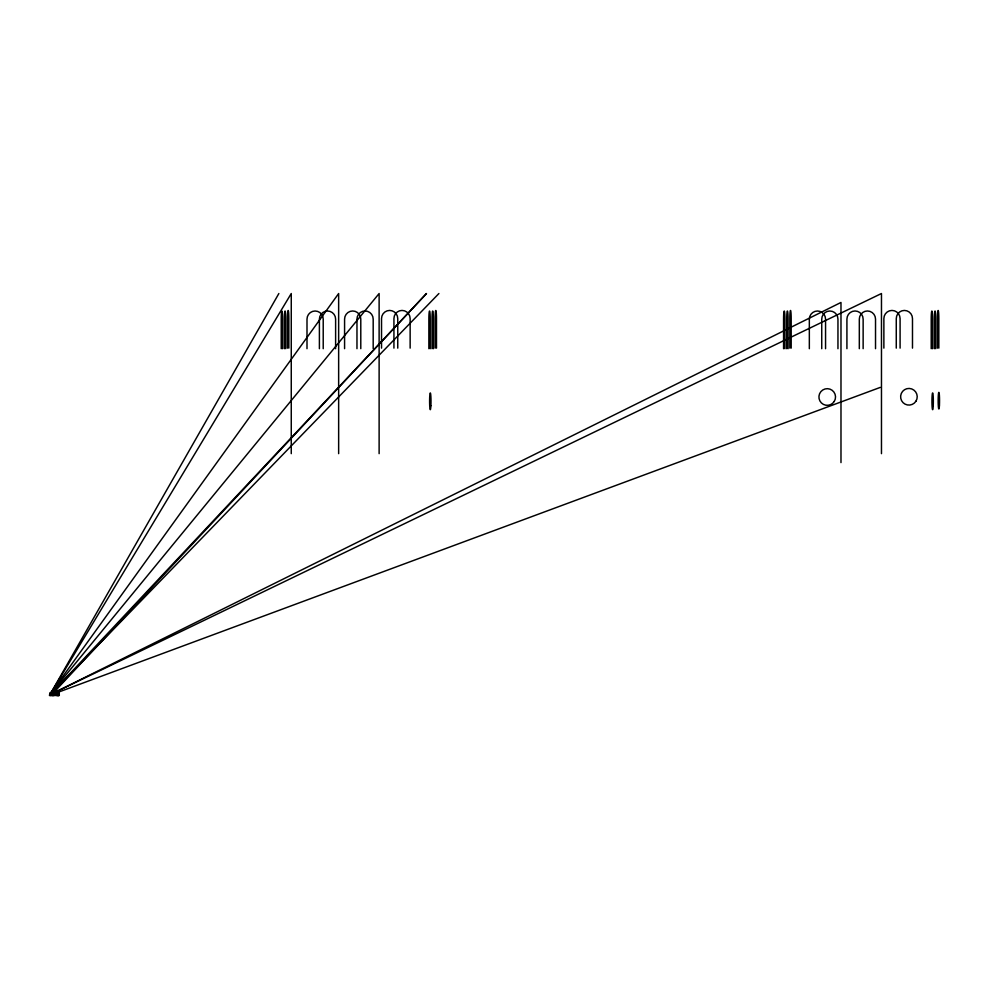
<?xml version="1.0" encoding="UTF-8"?>
<svg xmlns="http://www.w3.org/2000/svg" width="989" height="989" viewBox="0 0 989 989"><rect width="100%" height="100%" fill="white"/><g stroke="black" fill="none" stroke-linecap="round" stroke-linejoin="round"><path stroke-width="1.48" d="M278.861 293.523L51.749 691.459L51.749 693.066M50.488 693.722L50.55 692.399L51.811 692.399L49.821 693.722L49.45 695.477L59.377 695.477M880.297 387.391L57.758 692.399L57.016 695.477L56.83 692.399L53.282 692.399L53.221 693.066L426.506 293.523L53.221 691.459L52.541 690.582L51.749 691.459L51.712 695.477M56.83 692.399L56.769 693.066L57.758 692.399M59.377 694.105L58.895 693.45L58.846 695.477L58.895 692.399L58.24 693.066L57.51 692.399M58.895 692.399L58.833 693.066L58.302 692.399M49.87 693.722L50.55 693.066L49.809 695.477M51.898 695.477L51.873 691.459L291.261 293.523L291.261 453.654M52.343 690.99L338.646 293.523L338.646 453.654M50.068 693.722L50.55 693.066M51.873 691.459L52.541 690.582L53.344 691.459L53.443 695.477M52.751 690.99L379.121 293.523L379.121 453.654M56.769 691.459L57.572 690.582L58.363 691.459L56.769 691.459L56.769 693.61M53.134 695.477L53.282 691.459L438.906 293.523M52.738 692.399L51.873 693.066L52.738 692.399L53.468 693.066M57.362 691.088L840.984 302.461L840.984 462.605M57.77 690.99L881.471 293.523L881.471 453.654M51.749 691.459L53.344 691.459M57.028 691.558L57.696 691.558L57.758 695.477M52.392 693.066L57.016 693.066M57.424 693.066L58.116 693.066M53.282 692.399L53.344 693.61L56.892 693.61L57.572 690.582L58.363 695.477M49.821 693.722L50.612 693.722L50.55 692.399L50.637 694.637C46.978 694.599 54.84 694.08 50.488 694.055M54.135 695.477L54.123 694.229L56.979 694.229M50.167 694.377L50.637 695.477M57.634 692.399L58.499 693.066M52.602 692.399L53.344 693.066M54.123 694.229L53.344 693.61M938.833 348.128L938.833 318.569A8.135 0.68 -90 0 0 938.153 310.435A8.135 0.68 -90 0 0 937.461 318.569L937.461 348.128M935.73 348.672L935.73 319.113A8.135 0.68 -90 0 0 935.05 310.979A8.135 0.68 -90 0 0 934.358 319.113L934.358 348.672M932.565 348.697L932.565 319.138A8.135 0.68 -90 0 0 931.885 311.003A8.135 0.68 -90 0 0 931.205 319.138L931.205 348.697M912.488 348.128L912.488 318.569A8.135 8.11 -90 0 0 904.379 310.435A8.135 8.11 -90 0 0 896.269 318.569L896.269 348.128M900.089 348.128L900.089 318.569A8.135 8.11 -90 0 0 891.979 310.435A8.135 8.11 -90 0 0 883.869 318.569L883.869 348.128M875.525 348.672L875.525 319.113A8.135 8.11 -90 0 0 867.427 310.979A8.135 8.11 -90 0 0 859.317 319.113L859.317 348.672M863.137 348.672L863.137 319.113A8.135 8.11 -90 0 0 855.028 310.979A8.135 8.11 -90 0 0 846.918 319.113L846.918 348.672M837.955 348.697L837.955 319.138A8.135 8.11 -90 0 0 829.845 311.003A8.135 8.11 -90 0 0 821.735 319.138L821.735 348.697M825.555 348.697L825.555 319.138A8.135 8.11 -90 0 0 817.446 311.003A8.135 8.11 -90 0 0 809.336 319.138L809.336 348.697M791.188 348.128L791.188 318.569A8.135 0.68 -90 0 0 790.508 310.435A8.135 0.68 -90 0 0 789.828 318.569L789.828 348.128M788.085 348.672L788.085 319.113A8.135 0.68 -90 0 0 787.405 310.979A8.135 0.68 -90 0 0 786.725 319.113L786.725 348.672M784.932 348.697L784.932 319.138A8.135 0.68 -90 0 0 784.252 311.003A8.135 0.68 -90 0 0 783.572 319.138L783.572 348.697M436.483 348.128L436.483 318.569A8.135 0.68 -90 0 0 435.803 310.435A8.135 0.68 -90 0 0 435.123 318.569L435.123 348.128M433.38 348.672L433.38 319.113A8.135 0.68 -90 0 0 432.7 310.979A8.135 0.68 -90 0 0 432.02 319.113L432.02 348.672M430.227 348.697L430.227 319.138A8.135 0.68 -90 0 0 429.547 311.003A8.135 0.68 -90 0 0 428.867 319.138L428.867 348.697M410.138 348.128L410.138 318.569A8.135 8.11 -90 0 0 402.041 310.435A8.135 8.11 -90 0 0 393.931 318.569L393.931 348.128M397.751 348.128L397.751 318.569A8.135 8.11 -90 0 0 389.641 310.435A8.135 8.11 -90 0 0 381.531 318.569L381.531 348.128M373.187 348.672L373.187 319.113A8.135 8.11 -90 0 0 365.077 310.979A8.135 8.11 -90 0 0 356.967 319.113L356.967 348.672M360.787 348.672L360.787 319.113A8.135 8.11 -90 0 0 352.677 310.979A8.135 8.11 -90 0 0 344.58 319.113L344.58 348.672M335.617 348.697L335.617 319.138A8.135 8.11 -90 0 0 327.507 311.003A8.135 8.11 -90 0 0 319.398 319.138L319.398 348.697M323.218 348.697L323.218 319.138A8.135 8.11 -90 0 0 315.108 311.003A8.135 8.11 -90 0 0 306.998 319.138L306.998 348.697M288.85 348.128L288.85 318.569A8.135 0.68 90 0 0 288.17 310.435A8.135 0.68 90 0 0 287.49 318.569L287.49 348.128M285.747 348.672L285.747 319.113A8.135 0.68 -90 0 0 285.067 310.979A8.135 0.68 -90 0 0 284.387 319.113L284.387 348.672M282.582 348.697L282.582 319.138A8.135 0.68 90 0 0 281.902 311.003A8.135 0.68 90 0 0 281.222 319.138L281.222 348.697M58.45 693.066L58.499 695.477M58.067 691.459L58.091 695.477M57.968 691.459L57.943 695.477M57.585 691.459L57.449 695.477M56.682 694.229L56.682 695.477M52.899 691.459L53.072 695.477M52.714 691.459L52.738 695.477L52.602 691.459M52.454 691.459L52.392 695.477M50.451 694.637L50.451 695.477M430.895 405.675A8.332 0.692 -90 0 0 430.326 392.917A8.332 0.692 -90 0 0 429.683 405.144A8.332 0.692 -90 0 0 430.895 405.675M939.439 405.094A8.332 0.692 -90 0 0 938.882 392.336A8.332 0.692 -90 0 0 938.24 404.563A8.332 0.692 -90 0 0 939.439 405.094M933.233 405.675A8.332 0.692 -90 0 0 932.664 392.917A8.332 0.692 -90 0 0 932.021 405.144A8.332 0.692 -90 0 0 933.233 405.675M834.259 401.435A8.332 8.308 -90 0 0 827.533 388.677A8.332 8.308 -90 0 0 819.893 400.916A8.332 8.308 -90 0 0 834.259 401.435M915.95 401.2A8.332 8.308 -90 0 0 909.225 388.442A8.332 8.308 -90 0 0 901.585 400.669A8.332 8.308 -90 0 0 915.95 401.2"/></g></svg>
